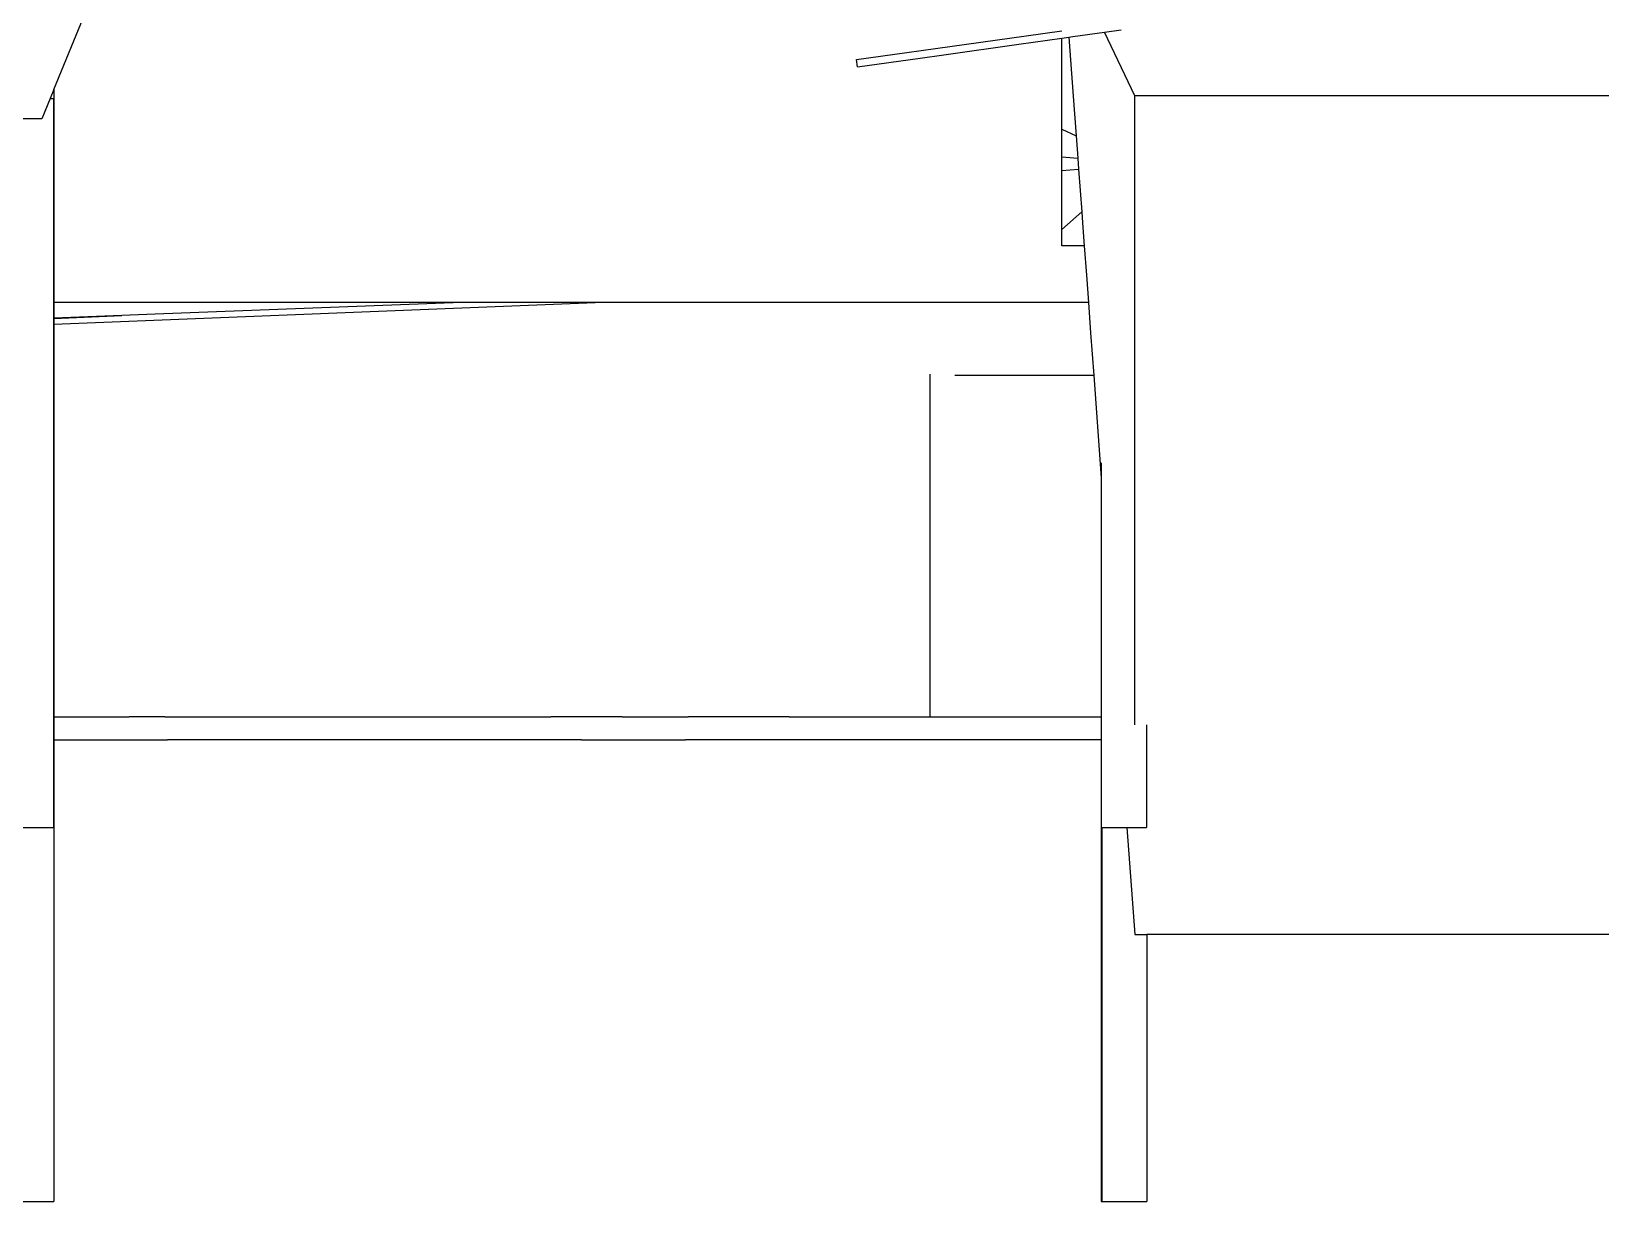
# Model space of a CAD drawing. Extents: x -101 to 101, y -14 to 18.
# Drawn here: x -51.4 to -29.86, y -13.85 to 2.2 of the extents above; entities that cross this region are included whole.
import ezdxf

# ---------------------------------------------------------------- set-up
doc = ezdxf.new("R2010")
doc.units = 0
doc.layers.get('0').update_dxf_attribs({"linetype": 'CONTINUOUS'})

msp = doc.modelspace()

# ---------------------------------------------------------------- linework, layer by layer
for p, q in [((-51.092, 1.402), (-50.649, 2.479)), ((-37.747, 2.138), (-37.258, 2.207)), ((-37.108, 2.127), (-36.672, 2.188)), ((-36.672, 2.188), (-36.446, 2.22)), ((-36.258, 1.314), (-36.672, 2.188)), ((-39.388, 1.907), (-38.992, 1.963)), ((-38.992, 1.963), (-37.747, 2.138)), ((-38.877, 1.878), (-37.85, 2.023)), ((-37.85, 2.023), (-37.258, 2.106)), ((-37.258, 2.106), (-37.162, 2.119)), ((-37.258, 1.479), (-37.258, 2.106)), ((-37.162, 2.119), (-37.108, 2.127)), ((-37.162, 2.119), (-37.103, 1.308)), ((-40.077, 1.811), (-39.388, 1.907)), ((-40.063, 1.712), (-40.077, 1.811)), ((-40.063, 1.712), (-39.203, 1.832)), ((-39.203, 1.832), (-38.877, 1.878)), ((-51.092, 1.402), (-51.145, 1.275)), ((-51.092, 1.402), (-51.092, 1.275)), ((-37.258, 0.857), (-37.258, 1.479)), ((-37.103, 1.308), (-37.063, 0.764)), ((-29.208, 1.314), (-36.258, 1.314)), ((-36.258, -7.316), (-36.258, 1.314)), ((-51.145, 1.275), (-51.258, 0.999)), ((-51.145, 1.275), (-51.098, 1.275)), ((-51.098, 1.275), (-51.098, -8.725)), ((-51.098, 1.275), (-51.092, 1.275)), ((-51.092, 1.275), (-51.092, 0.317)), ((-51.258, 0.999), (-51.549, 0.999)), ((-37.258, 0.479), (-37.258, 0.857)), ((-37.258, 0.857), (-37.063, 0.764)), ((-37.063, 0.764), (-37.04, 0.457)), ((-37.258, 0.288), (-37.258, 0.479)), ((-37.258, 0.479), (-37.04, 0.457)), ((-37.04, 0.457), (-37.029, 0.309)), ((-51.092, 0.317), (-51.092, -0.521)), ((-37.258, 0.288), (-37.029, 0.309)), ((-37.258, -0.521), (-37.258, 0.288)), ((-37.029, 0.309), (-36.986, -0.276)), ((-37.258, -0.521), (-36.986, -0.276)), ((-36.986, -0.276), (-36.975, -0.427)), ((-36.975, -0.427), (-36.952, -0.746)), ((-51.092, -0.521), (-51.092, -0.809)), ((-37.258, -0.745), (-37.258, -0.521)), ((-51.092, -0.809), (-51.092, -1.026)), ((-36.952, -0.746), (-37.258, -0.745)), ((-36.952, -0.746), (-36.922, -1.147)), ((-51.092, -1.026), (-51.092, -1.521)), ((-36.922, -1.147), (-36.895, -1.521)), ((-49.964, -1.521), (-51.092, -1.521)), ((-51.092, -1.818), (-43.664, -1.521)), ((-51.092, -1.521), (-51.092, -1.73)), ((-51.092, -1.739), (-50.162, -1.699)), ((-50.162, -1.699), (-51.092, -1.734)), ((-49.704, -1.681), (-50.162, -1.699)), ((-47.274, -1.521), (-49.964, -1.521)), ((-45.494, -1.521), (-49.704, -1.681)), ((-45.494, -1.521), (-47.274, -1.521)), ((-44.364, -1.521), (-45.494, -1.521)), ((-43.664, -1.521), (-44.364, -1.521)), ((-42.194, -1.521), (-43.664, -1.521)), ((-41.984, -1.521), (-42.194, -1.521)), ((-40.944, -1.521), (-41.984, -1.521)), ((-39.694, -1.521), (-40.944, -1.521)), ((-39.544, -1.521), (-39.694, -1.521)), ((-38.154, -1.521), (-39.544, -1.521)), ((-37.214, -1.521), (-38.154, -1.521)), ((-36.895, -1.521), (-37.214, -1.521)), ((-36.895, -1.521), (-36.864, -1.937)), ((-51.092, -1.73), (-51.092, -1.734)), ((-51.092, -1.734), (-51.092, -1.739)), ((-51.092, -1.739), (-51.092, -1.743)), ((-51.092, -1.743), (-51.092, -1.818)), ((-51.092, -1.818), (-51.092, -2.001)), ((-36.864, -1.937), (-36.822, -2.521)), ((-51.092, -2.001), (-51.092, -2.252)), ((-51.092, -2.252), (-51.092, -7.205)), ((-39.07, -2.505), (-39.07, -7.205)), ((-38.634, -2.521), (-38.728, -2.521)), ((-36.822, -2.521), (-38.634, -2.521)), ((-36.822, -2.521), (-36.718, -3.928)), ((-36.718, -3.722), (-36.718, -3.928)), ((-36.718, -3.928), (-36.718, -7.205)), ((-51.092, -7.205), (-50.062, -7.205)), ((-51.092, -7.205), (-51.092, -7.521)), ((-49.569, -7.205), (-50.062, -7.205)), ((-49.569, -7.205), (-48.481, -7.205)), ((-48.481, -7.205), (-48.048, -7.205)), ((-48.048, -7.205), (-46.66, -7.205)), ((-46.66, -7.205), (-46.299, -7.205)), ((-46.299, -7.205), (-44.89, -7.205)), ((-44.89, -7.205), (-44.271, -7.205)), ((-43.293, -7.205), (-44.271, -7.205)), ((-43.293, -7.205), (-42.389, -7.205)), ((-41.001, -7.205), (-42.389, -7.205)), ((-41.001, -7.205), (-40.271, -7.205)), ((-40.271, -7.205), (-39.575, -7.205)), ((-39.575, -7.205), (-39.07, -7.205)), ((-39.07, -7.205), (-36.718, -7.205)), ((-36.718, -7.205), (-36.718, -7.521)), ((-36.098, -7.316), (-36.098, -8.725)), ((-51.092, -7.521), (-51.092, -8.725)), ((-51.092, -7.521), (-49.534, -7.521)), ((-47.944, -7.521), (-49.534, -7.521)), ((-45.914, -7.521), (-47.944, -7.521)), ((-43.854, -7.521), (-45.914, -7.521)), ((-43.854, -7.521), (-42.424, -7.521)), ((-40.394, -7.521), (-42.424, -7.521)), ((-36.718, -7.521), (-40.394, -7.521)), ((-36.718, -7.521), (-36.718, -8.725)), ((-51.712, -8.725), (-51.098, -8.725)), ((-51.098, -8.725), (-51.092, -8.725)), ((-51.092, -8.725), (-51.092, -13.855)), ((-36.718, -8.725), (-36.712, -8.725)), ((-36.718, -8.725), (-36.718, -13.855)), ((-36.712, -8.725), (-36.712, -13.855)), ((-36.712, -8.725), (-36.366, -8.725)), ((-36.366, -8.725), (-36.258, -10.193)), ((-36.366, -8.725), (-36.359, -8.725)), ((-36.359, -8.725), (-36.258, -8.725)), ((-36.258, -8.725), (-36.098, -8.725)), ((-36.258, -10.193), (-36.092, -10.193)), ((-36.092, -10.193), (-36.092, -13.855)), ((-29.208, -10.193), (-36.092, -10.193)), ((-51.712, -13.855), (-51.092, -13.855)), ((-36.718, -13.855), (-36.712, -13.855)), ((-36.712, -13.855), (-36.092, -13.855))]:
    msp.add_line(p, q)

doc.saveas('drawing.dxf')
